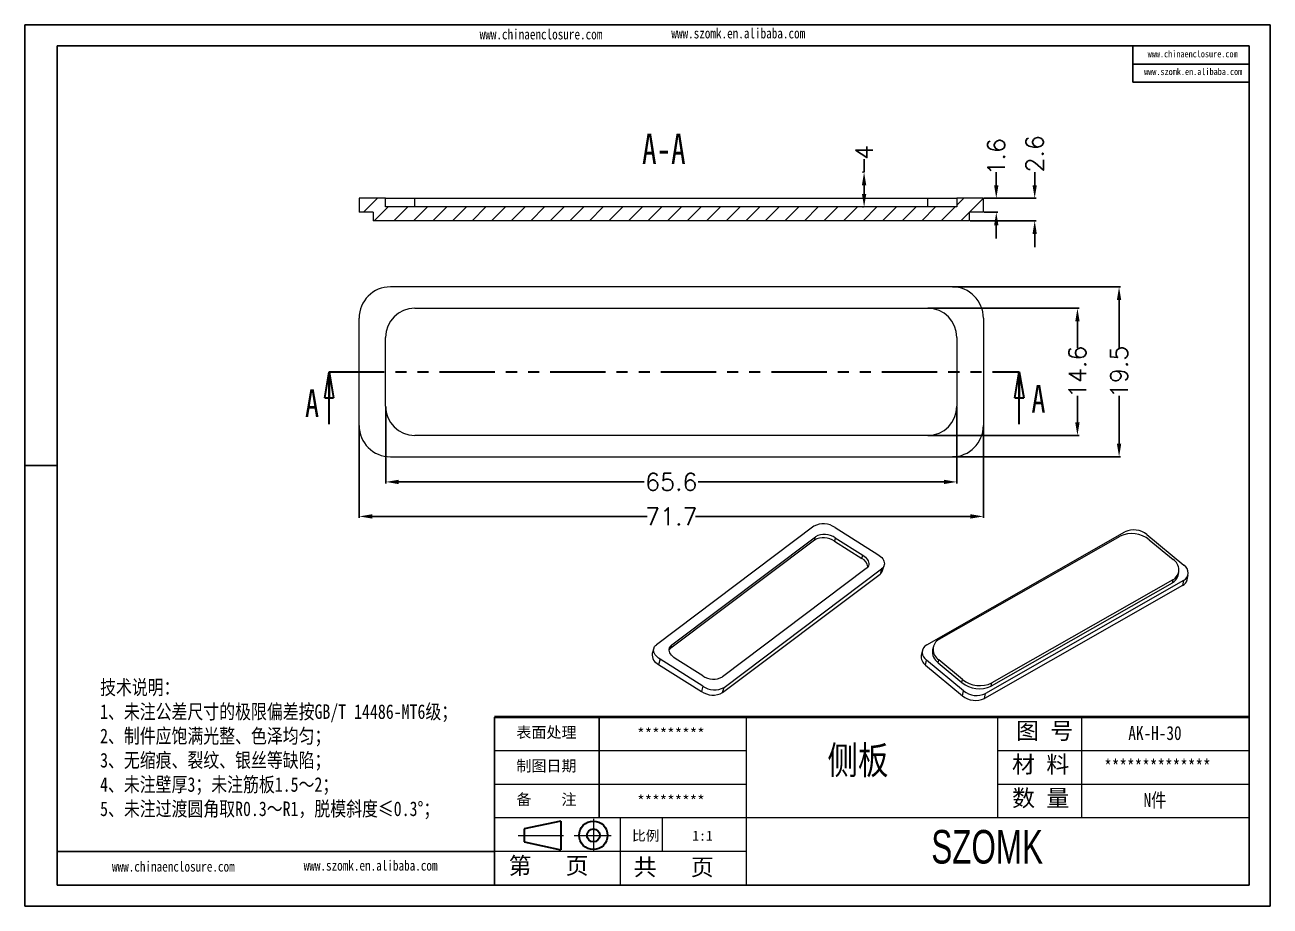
# Model space of a CAD drawing. Header units: inches. Extents: x 1388 to 2543, y 532 to 869.
# Drawn here: x 2400 to 2543, y 531.8 to 632.9 of the extents above; entities that cross this region are included whole.
import ezdxf

# ---------------------------------------------------------------- set-up
doc = ezdxf.new("R2010")
doc.units = ezdxf.units.IN
doc.linetypes.add('CENTER2', pattern=[28.575, 19.05, -3.175, 3.175, -3.175])
doc.linetypes.add('PHANTOM', pattern=[12.7, 6.35, -1.27, 1.27, -1.27, 1.27, -1.27])
doc.layers.add('文字', color=81, linetype='Continuous')
for name, color, linetype, lineweight in [('粗实线', 7, 'Continuous', 30), ('细实线', 3, 'Continuous', 9), ('细点划线', 2, 'CENTER2', 9)]:
    doc.layers.add(name, color=color, linetype=linetype, lineweight=lineweight)
doc.styles.add('SLDTEXTSTYLE0', font='TXT', dxfattribs={"width": 0.75})
doc.styles.add('SLDTEXTSTYLE3', font='TXT', dxfattribs={"width": 0.7})
doc.styles.get("Standard").update_dxf_attribs({"font": 'txt', "bigfont": 'gbcbig.shx'})
doc.styles.add('宋体', font='', dxfattribs={"width": 0.8, "height": 3.5})
doc.styles.add('长仿宋', font='', dxfattribs={"width": 0.7, "height": 4})
doc.styles.get('宋体').set_extended_font_data('SimSun')
doc.styles.get('长仿宋').set_extended_font_data('SimSun')
doc.dimstyles.new('2', dxfattribs={"dimtxt": 2, "dimasz": 1.5, "dimexe": 0.18, "dimexo": 0.0625, "dimgap": 0.1, "dimtad": 0, "dimzin": 12, "dimdsep": 46, "dimtxsty": 'Standard', "dimcen": 0.5, "dimclrd": 3, "dimclre": 3, "dimadec": 0, "dimazin": 0, "dimtfac": 1, "dimtofl": 0, "dimtmove": 0, "dimatfit": 3, "dimfxl": 1, "dimtolj": 1, "dimtzin": 0, "dimarcsym": 0})

# ---------------------------------------------------------------- blocks, each defined once
blk = doc.blocks.new('_CLOSED')
at = {"color": 0, "linetype": 'ByBlock', "lineweight": -2}
for p, q in [((-1, 0.166667), (0, 0)), ((-1, 0.166667), (-1, -0.166667)), ((0, 0), (-1, -0.166667)), ((0, 0), (-1, 0))]:
    blk.add_line(p, q, dxfattribs=at)
blk = doc.blocks.new('*D74')
at = {"color": 3, "lineweight": -2}
for p, q in [((2441.42, 589.06), (2441.42, 580.26)), ((2507.02, 589.06), (2507.02, 580.26)), ((2442.92, 580.44), (2471.12, 580.44)), ((2505.52, 580.44), (2477.32, 580.44))]:
    blk.add_line(p, q, dxfattribs=at)
at = {"color": 3}
for points in [[(2442.92, 580.69), (2442.92, 580.19), (2441.42, 580.44)], [(2505.52, 580.69), (2505.52, 580.19), (2507.02, 580.44)]]:
    blk.add_solid(points, dxfattribs=at)
at = {"layer": 'Defpoints', "color": 0}
for p in [(2441.42, 589.12), (2507.02, 589.12), (2507.02, 580.44)]:
    blk.add_point(p, dxfattribs=at)
at = {"color": 0, "insert": (2474.22, 580.44), "char_height": 2, "attachment_point": 5}
blk.add_mtext('\\A1;65.6', dxfattribs=at)
blk = doc.blocks.new('*D75')
at = {"color": 3, "lineweight": -2}
for p, q in [((2438.37, 586.86), (2438.37, 576.3)), ((2510.07, 586.86), (2510.07, 576.3)), ((2439.87, 576.48), (2471.45, 576.48)), ((2508.57, 576.48), (2476.98, 576.48))]:
    blk.add_line(p, q, dxfattribs=at)
at = {"color": 3}
for points in [[(2439.87, 576.73), (2439.87, 576.23), (2438.37, 576.48)], [(2508.57, 576.73), (2508.57, 576.23), (2510.07, 576.48)]]:
    blk.add_solid(points, dxfattribs=at)
at = {"layer": 'Defpoints', "color": 0}
for p in [(2438.37, 586.92), (2510.07, 586.92), (2510.07, 576.48)]:
    blk.add_point(p, dxfattribs=at)
at = {"color": 0, "insert": (2474.22, 576.48), "char_height": 2, "attachment_point": 5}
blk.add_mtext('\\A1;71.7', dxfattribs=at)
blk = doc.blocks.new('*D76')
at = {"color": 3, "lineweight": -2}
for p, q in [((2503.73, 600.37), (2521.04, 600.37)), ((2520.86, 598.87), (2520.86, 595.84)), ((2520.86, 587.27), (2520.86, 590.31)), ((2503.73, 585.77), (2521.04, 585.77))]:
    blk.add_line(p, q, dxfattribs=at)
at = {"color": 3}
for points in [[(2520.61, 598.87), (2521.11, 598.87), (2520.86, 600.37)], [(2520.61, 587.27), (2521.11, 587.27), (2520.86, 585.77)]]:
    blk.add_solid(points, dxfattribs=at)
at = {"layer": 'Defpoints', "color": 0}
for p in [(2503.67, 600.37), (2520.86, 600.37), (2503.67, 585.77)]:
    blk.add_point(p, dxfattribs=at)
at = {"color": 0, "insert": (2520.86, 593.07), "char_height": 2, "attachment_point": 5, "rotation": 90}
blk.add_mtext('\\A1;14.6', dxfattribs=at)
blk = doc.blocks.new('*D77')
at = {"color": 3, "lineweight": -2}
for p, q in [((2506.53, 602.82), (2525.82, 602.82)), ((2525.64, 601.32), (2525.64, 595.84)), ((2525.64, 584.82), (2525.64, 590.31)), ((2506.53, 583.32), (2525.82, 583.32))]:
    blk.add_line(p, q, dxfattribs=at)
at = {"color": 3}
for points in [[(2525.39, 601.32), (2525.89, 601.32), (2525.64, 602.82)], [(2525.39, 584.82), (2525.89, 584.82), (2525.64, 583.32)]]:
    blk.add_solid(points, dxfattribs=at)
at = {"layer": 'Defpoints', "color": 0}
for p in [(2506.47, 602.82), (2525.64, 602.82), (2506.47, 583.32)]:
    blk.add_point(p, dxfattribs=at)
at = {"color": 0, "insert": (2525.64, 593.07), "char_height": 2, "attachment_point": 5, "rotation": 90}
blk.add_mtext('\\A1;19.5', dxfattribs=at)
blk = doc.blocks.new('*D78')
at = {"color": 3, "lineweight": -2}
for p, q in [((2511.54, 614.49), (2511.54, 615.99)), ((2510.13, 612.99), (2511.72, 612.99)), ((2510.13, 611.39), (2511.72, 611.39)), ((2511.54, 609.89), (2511.54, 608.39))]:
    blk.add_line(p, q, dxfattribs=at)
at = {"color": 3}
for points in [[(2511.29, 614.49), (2511.79, 614.49), (2511.54, 612.99)], [(2511.29, 609.89), (2511.79, 609.89), (2511.54, 611.39)]]:
    blk.add_solid(points, dxfattribs=at)
at = {"layer": 'Defpoints', "color": 0}
for p in [(2510.07, 612.99), (2511.54, 612.99), (2510.07, 611.39)]:
    blk.add_point(p, dxfattribs=at)
at = {"color": 0, "insert": (2511.54, 617.75), "char_height": 2, "attachment_point": 5, "rotation": 90}
blk.add_mtext('\\A1;1.6', dxfattribs=at)
blk = doc.blocks.new('*D79')
at = {"color": 3, "lineweight": -2}
for p, q in [((2515.95, 614.49), (2515.95, 615.99)), ((2510.13, 612.99), (2516.13, 612.99)), ((2508.53, 610.39), (2516.13, 610.39)), ((2515.95, 608.89), (2515.95, 607.39))]:
    blk.add_line(p, q, dxfattribs=at)
at = {"color": 3}
for points in [[(2515.7, 614.49), (2516.2, 614.49), (2515.95, 612.99)], [(2515.7, 608.89), (2516.2, 608.89), (2515.95, 610.39)]]:
    blk.add_solid(points, dxfattribs=at)
at = {"layer": 'Defpoints', "color": 0}
for p in [(2510.07, 612.99), (2515.95, 612.99), (2508.47, 610.39)]:
    blk.add_point(p, dxfattribs=at)
at = {"color": 0, "insert": (2515.95, 618.09), "char_height": 2, "attachment_point": 5, "rotation": 90}
blk.add_mtext('\\A1;2.6', dxfattribs=at)
blk = doc.blocks.new('*D80')
at = {"color": 3, "lineweight": -2}
for p, q in [((2496.36, 615.99), (2496.36, 617.49)), ((2496.29, 615.99), (2496.18, 615.99)), ((2496.36, 613.49), (2496.36, 614.49)), ((2496.29, 611.99), (2496.18, 611.99))]:
    blk.add_line(p, q, dxfattribs=at)
at = {"color": 3}
for points in [[(2496.11, 614.49), (2496.61, 614.49), (2496.36, 615.99)], [(2496.11, 613.49), (2496.61, 613.49), (2496.36, 611.99)]]:
    blk.add_solid(points, dxfattribs=at)
at = {"layer": 'Defpoints', "color": 0}
for p in [(2496.36, 615.99), (2496.36, 615.99), (2496.36, 611.99)]:
    blk.add_point(p, dxfattribs=at)
at = {"color": 0, "insert": (2496.36, 618.25), "char_height": 2, "attachment_point": 5, "rotation": 90}
blk.add_mtext('\\A1;4', dxfattribs=at)

msp = doc.modelspace()

# ---------------------------------------------------------------- hatches: boundary and pattern name
at = {"linetype": 'Continuous', "lineweight": 0}
h = msp.add_hatch(dxfattribs=at)
h.set_pattern_fill('ANSI31', color=4, scale=0.5, style=0)
h.paths.add_polyline_path([(2507.016, 612.986), (2507.016, 611.986), (2441.416, 611.986), (2441.416, 612.986), (2438.366, 612.986), (2438.366, 611.386), (2439.966, 611.386), (2439.966, 610.386), (2508.466, 610.386), (2508.466, 611.386), (2510.066, 611.386), (2510.066, 612.986)], flags=0)

# ---------------------------------------------------------------- linework, layer by layer
for p, q in [((2399.988, 632.878), (2542.985, 632.878)), ((2399.988, 632.878), (2399.988, 531.77)), ((2542.985, 632.878), (2542.985, 531.77)), ((2403.689, 630.471), (2540.578, 630.471)), ((2403.689, 630.471), (2403.689, 534.177)), ((2527.203, 630.471), (2527.203, 626.291)), ((2540.578, 630.471), (2540.578, 534.177)), ((2527.203, 628.381), (2540.578, 628.381)), ((2527.203, 626.291), (2540.578, 626.291)), ((2403.689, 582.324), (2399.988, 582.324)), ((2399.988, 578.579), (2399.988, 531.77)), ((2453.913, 534.177), (2453.913, 553.436)), ((2465.95, 541.881), (2465.95, 553.436)), ((2453.913, 538.029), (2403.689, 538.029)), ((2403.689, 534.177), (2540.578, 534.177)), ((2399.988, 531.77), (2542.985, 531.77)), ((2399.988, 531.77), (2466.191, 531.77))]:
    msp.add_line(p, q)
at = {"color": 7, "linetype": 'Continuous', "lineweight": 15}
for p, q in [((2438.366, 612.986), (2438.366, 611.386)), ((2441.416, 612.986), (2438.366, 612.986)), ((2441.416, 611.986), (2441.416, 612.986)), ((2441.416, 612.986), (2444.766, 612.986)), ((2444.766, 611.986), (2444.766, 612.986)), ((2444.766, 612.986), (2503.666, 612.986)), ((2503.666, 611.986), (2503.666, 612.986)), ((2503.666, 612.986), (2507.016, 612.986)), ((2510.066, 612.986), (2507.016, 612.986)), ((2507.016, 612.986), (2507.016, 611.986)), ((2510.066, 611.386), (2510.066, 612.986)), ((2439.966, 611.386), (2438.366, 611.386)), ((2439.966, 611.386), (2439.966, 610.386)), ((2507.016, 611.986), (2441.416, 611.986)), ((2510.066, 611.386), (2508.466, 611.386)), ((2508.466, 610.386), (2508.466, 611.386)), ((2508.466, 610.386), (2439.966, 610.386)), ((2506.466, 602.823), (2441.966, 602.823)), ((2438.366, 586.923), (2438.366, 599.223)), ((2444.766, 600.373), (2503.666, 600.373)), ((2510.066, 599.223), (2510.066, 586.923)), ((2441.416, 589.123), (2441.416, 597.023)), ((2507.016, 597.023), (2507.016, 589.123)), ((2503.666, 585.773), (2444.766, 585.773)), ((2441.966, 583.323), (2506.466, 583.323)), ((2490.585, 575.356), (2472.504, 561.759)), ((2493.032, 575.211), (2497.944, 572.124)), ((2490.669, 573.773), (2474.159, 561.356)), ((2474.268, 561.734), (2490.778, 574.151)), ((2490.669, 573.773), (2490.778, 574.151)), ((2493.055, 574.016), (2492.946, 573.639)), ((2492.946, 573.639), (2496.102, 571.655)), ((2493.055, 574.016), (2496.211, 572.033)), ((2503.568, 561.75), (2526.322, 574.705)), ((2504.98, 562.383), (2525.759, 574.213)), ((2528.836, 574.396), (2533.085, 570.872)), ((2529.11, 573.802), (2531.839, 571.538)), ((2496.102, 571.655), (2496.211, 572.033)), ((2498.49, 570.261), (2498.665, 570.865)), ((2496.61, 570.486), (2480.099, 558.069)), ((2480.118, 556.259), (2498.199, 569.857)), ((2480.293, 556.863), (2498.373, 570.461)), ((2498.373, 570.461), (2498.199, 569.857)), ((2531.804, 569.198), (2511.025, 557.367)), ((2531.804, 569.198), (2531.725, 568.841)), ((2532.411, 569.699), (2532.49, 570.057)), ((2533.447, 569.189), (2533.573, 569.761)), ((2532.932, 568.545), (2510.178, 555.59)), ((2533.059, 569.117), (2510.304, 556.161)), ((2531.725, 568.841), (2510.947, 557.01)), ((2533.059, 569.117), (2532.932, 568.545)), ((2472.213, 561.355), (2472.038, 560.75)), ((2474.159, 561.356), (2474.268, 561.734)), ((2503.054, 561.106), (2502.928, 560.534)), ((2504.294, 561.524), (2504.216, 561.167)), ((2472.933, 560.096), (2472.759, 559.492)), ((2472.759, 559.492), (2477.671, 556.404)), ((2477.846, 557.008), (2472.933, 560.096)), ((2477.822, 558.203), (2474.667, 560.187)), ((2503.415, 559.423), (2503.541, 559.995)), ((2503.415, 559.423), (2507.664, 555.899)), ((2507.791, 556.47), (2503.541, 559.995)), ((2504.866, 559.686), (2504.945, 560.043)), ((2504.866, 559.686), (2507.595, 557.422)), ((2507.674, 557.779), (2504.945, 560.043)), ((2507.595, 557.422), (2507.674, 557.779)), ((2477.846, 557.008), (2477.671, 556.404)), ((2480.118, 556.259), (2480.293, 556.863)), ((2507.664, 555.899), (2507.791, 556.47)), ((2510.947, 557.01), (2511.025, 557.367)), ((2510.178, 555.59), (2510.304, 556.161))]:
    msp.add_line(p, q, dxfattribs=at)
at = {"color": 1, "linetype": 'PHANTOM', "lineweight": 30}
msp.add_line((2434.913, 593.073), (2514.187, 593.073), dxfattribs=at)
at = {"color": 7, "linetype": 'Continuous', "lineweight": 30}
for p, q in [((2434.913, 587.073), (2434.913, 593.073)), ((2514.187, 587.073), (2514.187, 593.073))]:
    msp.add_line(p, q, dxfattribs=at)
at = {"color": 7, "linetype": 'Continuous', "lineweight": 15, "flags": 128}
for points in [[(2496.211, 572.033), (2496.377, 571.917), (2496.525, 571.791), (2496.651, 571.657), (2496.754, 571.518), (2496.831, 571.375), (2496.882, 571.231), (2496.905, 571.089), (2496.9, 570.951), (2496.867, 570.82), (2496.807, 570.697), (2496.721, 570.585), (2496.61, 570.486)], [(2497.944, 572.124), (2498.11, 572.009), (2498.259, 571.885), (2498.389, 571.754), (2498.497, 571.617), (2498.583, 571.476), (2498.644, 571.333), (2498.681, 571.191), (2498.692, 571.052), (2498.677, 570.917), (2498.638, 570.789), (2498.573, 570.669), (2498.484, 570.559), (2498.373, 570.461)], [(2472.933, 560.096), (2472.767, 560.211), (2472.618, 560.334), (2472.489, 560.466), (2472.38, 560.603), (2472.295, 560.744), (2472.233, 560.886), (2472.197, 561.028), (2472.186, 561.168), (2472.2, 561.303), (2472.24, 561.431), (2472.305, 561.551), (2472.393, 561.661), (2472.504, 561.759)], [(2474.159, 561.356), (2474.048, 561.257), (2473.971, 561.161)], [(2474.667, 560.187), (2474.5, 560.303), (2474.352, 560.428), (2474.226, 560.562), (2474.124, 560.702), (2474.046, 560.845), (2473.996, 560.988), (2473.973, 561.13), (2473.978, 561.268), (2474.01, 561.4), (2474.07, 561.523), (2474.157, 561.635), (2474.268, 561.734)]]:
    msp.add_lwpolyline(points, dxfattribs=at)
at = {"color": 7, "linetype": 'Continuous', "lineweight": 15}
for centre, radius, start, end in [((2441.966, 599.223), 3.6, 90, 180), ((2506.466, 599.223), 3.6, 0, 90), ((2444.766, 597.023), 3.35, 90, 180), ((2503.666, 597.023), 3.35, 0, 90), ((2444.766, 589.123), 3.35, 180, 270), ((2503.666, 589.123), 3.35, 270, 0), ((2441.966, 586.923), 3.6, 180, 270), ((2506.466, 586.923), 3.6, 270, 0), ((2491.69, 573.283), 2.349, 55.16278, 118.06239), ((2527.335, 572.566), 2.367, 50.65517, 115.34763), ((2491.698, 571.85), 2.182, 55.09211, 118.13305), ((2491.807, 572.227), 2.182, 55.09211, 118.13305), ((2527.109, 571.354), 3.162, 50.73144, 115.27136), ((2495.536, 570.516), 1.272, 7.46097, 63.59917), ((2531.161, 570.378), 1.344, 298.59024, 59.6868), ((2532.572, 570.002), 1.01, 298.79228, 59.48476), ((2497.749, 570.488), 0.775, 305.45472, 342.96491), ((2531.137, 570.014), 1.312, 296.64711, 346.13965), ((2532.477, 569.436), 1, 297.06618, 345.72058), ((2505.623, 561.203), 1.344, 118.59024, 239.6868), ((2473.247, 560.607), 1.217, 173.22523, 246.33348), ((2504.054, 560.865), 1.01, 118.79228, 239.48476), ((2505.759, 560.961), 1.557, 172.40347, 235.00106), ((2504.073, 560.375), 1.156, 172.05319, 235.35134), ((2479.071, 559.992), 2.182, 235.09211, 298.13305), ((2509.675, 560.227), 3.162, 230.73144, 295.27136), ((2479.012, 558.31), 2.33, 234.87456, 298.3506), ((2479.188, 558.936), 2.349, 235.16278, 298.06239), ((2509.593, 559.845), 3.141, 230.48479, 295.51801), ((2509.291, 558.3), 2.367, 230.65517, 295.34763), ((2509.164, 557.721), 2.36, 230.5545, 295.4483)]:
    msp.add_arc(centre, radius, start, end, dxfattribs=at)
at = {"layer": '粗实线', "color": 7, "lineweight": 40}
msp.add_line((2540.578, 553.436), (2453.913, 553.436), dxfattribs=at)
at = {"layer": '粗实线', "color": 7}
for p, q in [((2461.526, 541.52), (2457.317, 540.628)), ((2457.317, 540.628), (2457.317, 539.14)), ((2461.526, 541.52), (2461.526, 538.222)), ((2457.317, 539.14), (2461.526, 538.222))]:
    msp.add_line(p, q, dxfattribs=at)
for radius in [1.636, 0.744]:
    msp.add_circle((2465.271, 539.884), radius, dxfattribs=at)
at = {"layer": '细实线', "color": 7}
for p, q in [((2482.801, 553.436), (2482.801, 534.177)), ((2511.689, 553.436), (2511.689, 541.881)), ((2521.319, 553.436), (2521.319, 541.962)), ((2482.801, 549.584), (2453.913, 549.584)), ((2540.578, 549.584), (2511.689, 549.584)), ((2482.801, 545.732), (2453.913, 545.732)), ((2540.578, 545.732), (2511.689, 545.732)), ((2540.578, 541.881), (2453.913, 541.881)), ((2468.357, 541.881), (2468.357, 534.177)), ((2473.172, 541.881), (2473.172, 538.029)), ((2482.801, 538.029), (2453.913, 538.029))]:
    msp.add_line(p, q, dxfattribs=at)
at = {"layer": '细点划线', "color": 7}
for p, q in [((2465.271, 541.767), (2465.271, 538.029)), ((2456.646, 539.884), (2461.848, 539.884)), ((2463.083, 539.884), (2467.312, 539.884))]:
    msp.add_line(p, q, dxfattribs=at)

# ---------------------------------------------------------------- block references
at = {"color": 7, "linetype": 'Continuous', "lineweight": 30, "xscale": 3, "yscale": 3, "zscale": 0.5, "rotation": 90}
for p in [(2434.913, 593.073), (2514.187, 593.073)]:
    msp.add_blockref('_CLOSED', p, dxfattribs=at)

# ---------------------------------------------------------------- texts
at = {"color": 0, "linetype": 'Continuous', "lineweight": 0, "insert": (2473.363, 620.418), "char_height": 3.5, "attachment_point": 2, "style": 'SLDTEXTSTYLE3'}
msp.add_mtext('A-A', dxfattribs=at)
at = {"color": 7, "linetype": 'Continuous', "char_height": 3.175, "attachment_point": 1, "style": 'SLDTEXTSTYLE0'}
for insert in [(2432.154, 591.049), (2515.575, 591.55)]:
    msp.add_mtext('A', dxfattribs=dict(at, insert=insert))
at = {"char_height": 1.26672, "width": 719.93779, "attachment_point": 1}
for s, insert in [('{\\fSimHei|b0|i0|c134|p49;表面处理}', (2456.425, 552.343)), ('{\\fSimHei|b0|i0|c134|p49;*********}', (2470.299, 552.18)), ('{\\fSimHei|b0|i0|c134|p49;制图日期}', (2456.425, 548.491)), ('{\\fSimHei|b0|i0|c134|p49;备    注}', (2456.425, 544.639)), ('{\\fSimHei|b0|i0|c134|p49;*********}', (2470.299, 544.476))]:
    msp.add_mtext(s, dxfattribs=dict(at, insert=insert))
at = {"layer": '文字', "color": 0, "attachment_point": 1, "style": '宋体'}
for s, insert, char_height, width in [('www.chinaenclosure.com', (2452.212, 632.393), 1.17693, 20.67745), ('www.szomk.en.alibaba.com', (2474.226, 632.509), 1.17693, 20.67745), ('www.chinaenclosure.com', (2528.926, 629.942), 0.78462, 13.78497), ('www.szomk.en.alibaba.com', (2528.516, 627.91), 0.78462, 13.78497), ('{\\H1.111x;技术说明：\\P1、未注公差尺寸的极限偏差按GB/T 14486-MT6级；\\P2、制件应饱满光整、色泽均匀；\\P3、无缩痕、裂纹、银丝等缺陷；\\P4、未注壁厚3；未注筋板1.5～2；\\P5、未注过渡圆角取R0.3～R1，脱模斜度≤0.3%%D；}', (2408.622, 557.704), 1.50459, 54.80229), ('{\\H1.111x;AK-H-30}', (2526.708, 552.43), 1.44441, 16.69898), ('侧板', (2492.151, 550.111), 3.2098, 41.03609), ('{\\H1.111x;**************}', (2523.93, 548.578), 1.44441, 16.69898), ('{\\H1.111x;N件}', (2528.455, 544.726), 1.44441, 16.69898), ('www.chinaenclosure.com', (2409.99, 536.902), 1.17693, 20.67745), ('www.szomk.en.alibaba.com', (2432.004, 537.018), 1.17693, 20.67745)]:
    msp.add_mtext(s, dxfattribs=dict(at, insert=insert, char_height=char_height, width=width))
at = {"layer": '粗实线', "insert": (2504.08, 540.501), "char_height": 3.85176, "width": 43.19362, "attachment_point": 1, "style": '长仿宋'}
msp.add_mtext('{\\fSTXinwei|b0|i0|c134|p2;SZOMK}', dxfattribs=at)
at = {"layer": '细实线', "color": 7, "attachment_point": 1}
for s, insert, char_height, width in [('{\\fSimSun|b0|i0|c134|p54;图 号}', (2513.807, 552.851), 1.92588, 9.62939), ('{\\fSimSun|b0|i0|c134|p54;材 料   }', (2513.351, 548.999), 1.92588, 9.62939), ('{\\fSimSun|b0|i0|c134|p54;数 量}', (2513.36, 545.129), 1.92588, 8.70136), ('{\\fSimSun|b0|i0|c134|p54;比例}', (2469.705, 540.422), 1.15553, 5.0724), ('{\\fSimSun|b0|i0|c134|p54;1:1}', (2476.626, 540.422), 1.15553, 5.0724), ('{\\fSimSun|b0|i0|c134|p54;第   页}', (2455.534, 537.367), 1.92588, 14.44408), ('{\\fSimSun|b0|i0|c134|p54; 共   页}', (2468.593, 537.203), 1.92588, 14.44408)]:
    msp.add_mtext(s, dxfattribs=dict(at, insert=insert, char_height=char_height, width=width))

# ---------------------------------------------------------------- dimensions: what is measured, and where the dimension line sits
for base, p1, p2, picture, middle in [((2515.954, 612.986), (2508.466, 610.386), (2510.066, 612.986), '*D79', (2515.954, 618.086)), ((2511.537, 612.986), (2510.066, 611.386), (2510.066, 612.986), '*D78', (2511.537, 617.752)), ((2496.357, 615.986), (2496.357, 611.986), (2496.357, 615.986), '*D80', (2496.357, 618.252)), ((2525.638, 602.823), (2506.466, 583.323), (2506.466, 602.823), '*D77', (2525.638, 593.073)), ((2520.856, 600.373), (2503.666, 585.773), (2503.666, 600.373), '*D76', (2520.856, 593.073))]:
    dim = msp.add_linear_dim(base=base, p1=p1, p2=p2, angle=90, dimstyle='2')
    dim.commit()
    dim.dimension.update_dxf_attribs({"geometry": picture, "text_midpoint": middle})
for base, p1, p2, picture, middle in [((2507.016, 580.437), (2441.416, 589.123), (2507.016, 589.123), '*D74', (2474.216, 580.437)), ((2510.066, 576.476), (2438.366, 586.923), (2510.066, 586.923), '*D75', (2474.216, 576.476))]:
    dim = msp.add_linear_dim(base=base, p1=p1, p2=p2, dimstyle='2')
    dim.commit()
    dim.dimension.update_dxf_attribs({"geometry": picture, "text_midpoint": middle})

doc.saveas('drawing.dxf')
